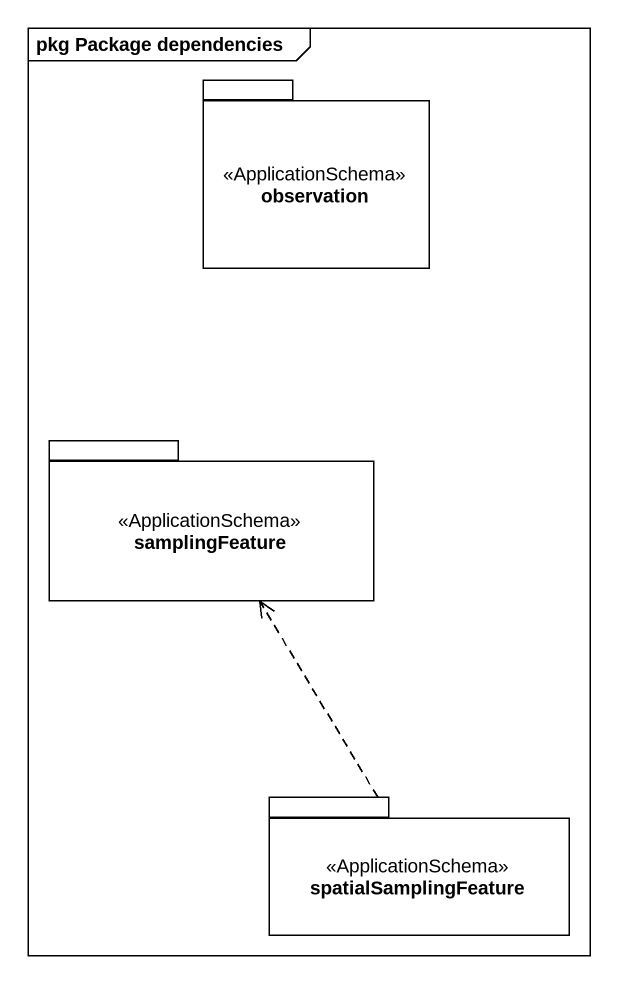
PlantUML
@startuml
mainframe pkg Package dependencies
package observation <<ApplicationSchema>> {
}
package samplingFeature <<ApplicationSchema>> {
}
package spatialSamplingFeature <<ApplicationSchema>> {
}
spatialSamplingFeature .up.> samplingFeature
@enduml
